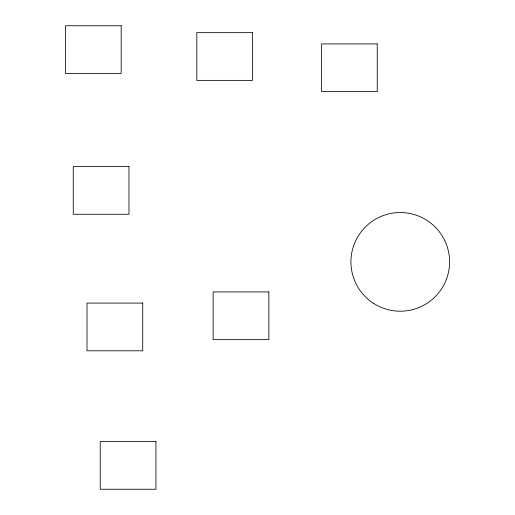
<?xml version="1.0" encoding="UTF-8"?>
<svg xmlns="http://www.w3.org/2000/svg" width="515" height="515" viewBox="0 0 515 515"><rect width="100%" height="100%" fill="white"/><g stroke="black" fill="none" stroke-linecap="round" stroke-linejoin="round"><path stroke-width="0.77" d="M121.186 25.75L65.463 25.75L65.463 73.465L121.186 73.465L121.186 25.75M252.524 32.657L196.801 32.657L196.801 80.372L252.524 80.372L252.524 32.657M377.231 43.91L321.514 43.91L321.514 91.625L377.231 91.625L377.231 43.91M128.969 166.564L73.252 166.564L73.252 214.272L128.969 214.272L128.969 166.564M268.856 291.928L213.139 291.928L213.139 339.643L268.856 339.643L268.856 291.928M142.719 303.084L87.003 303.084L87.003 350.799L142.719 350.799L142.719 303.084M155.955 441.535L100.238 441.535L100.238 489.25L155.955 489.25L155.955 441.535M373.53 303.341A49.337 49.337 0 0 0 449.537 264.292A49.337 49.337 0 0 0 377.714 217.993A49.337 49.337 0 0 0 373.53 303.341"/></g></svg>
